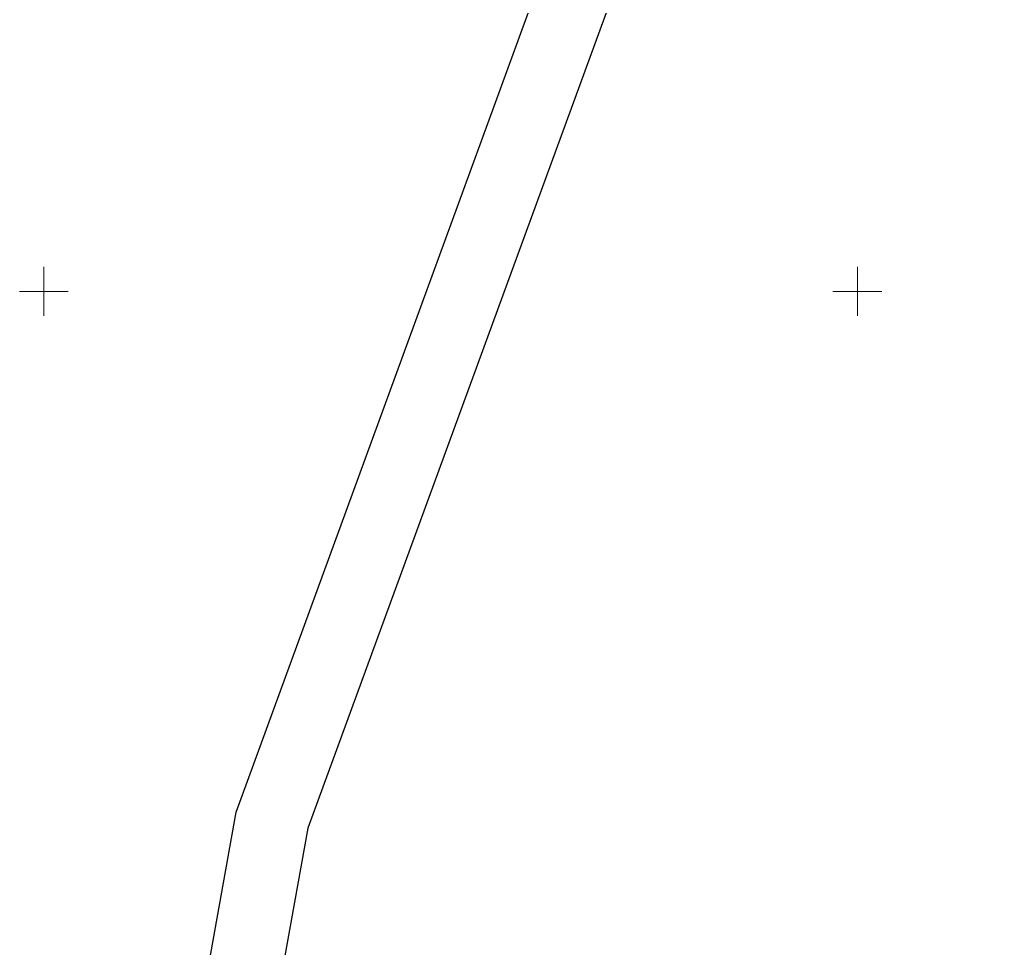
# Model space of a CAD drawing. Extents: x 2208637 to 2213412, y 575334 to 577367.
# Drawn here: x 2210948.5 to 2211008.1, y 576659.6 to 576716.7 of the extents above; entities that cross this region are included whole.
import ezdxf

# ---------------------------------------------------------------- set-up
doc = ezdxf.new("R2010")
doc.units = 0
doc.header["$LTSCALE"] = 0.5
doc.layers.get('0').update_dxf_attribs({"lineweight": 25})
doc.layers.add('ИИ_ГРАНИЦЫ_ЗЕМЛЕПОЛЬЗОВАТЕЛЕЙ', color=7, linetype='Continuous', lineweight=25)
doc.layers.add('ИИ_КООРДИНАТНАЯ_СЕТКА', color=3, linetype='Continuous', lineweight=25)
doc.styles.add('D431', font='', dxfattribs={"height": 1})
doc.styles.get('D431').set_extended_font_data('D431', italic=True)
doc.linetypes.add('2000_485_1', pattern='A,34.5,[1,Topography.shx,S=1.5,R=120,X=0.5,Y=-0.87],-0.01,[1,Topography.shx,S=1.5,R=0,X=-0.25,Y=0.43],0,[3,Topography.shx,S=1,R=0,X=0.5,Y=0],-0.01,[1,Topography.shx,S=1.5,R=60,X=0.5,Y=-0.87],-1,34.5', length=70.02)

# ---------------------------------------------------------------- blocks, each defined once
blk = doc.blocks.new('500_12')
at = {"color": 0, "linetype": 'Continuous', "lineweight": -2, "flags": 128}
for points in [[(0, 3), (0, -3)], [(-3, 0), (3, 0)]]:
    blk.add_lwpolyline(points, dxfattribs=at)
at = {"color": 7, "linetype": 'Continuous', "lineweight": -2, "style": 'D431'}
blk.add_attdef('Вертикальная_подпись', (-0.5, 0.5), '', height=2, rotation=90, dxfattribs=at)
blk.add_attdef('Горизонтальная_подпись', (0.5, 0.5), '', height=2, dxfattribs=at)
blk = doc.blocks.new('P95648205F8AD4F76883F6F04334785')
at = {"color": 0, "linetype": '2000_485_1', "lineweight": -2, "flags": 128}
blk.add_lwpolyline([(2211088.02, 577021.83), (2211092.52, 577021.87), (2211093.17, 576960.04), (2211084.76, 576913.89), (2211051.76, 576838.68), (2211019.43, 576797.83), (2210992.53, 576738.9), (2210966.22, 576667.03), (2210959.17, 576627.94), (2210954.71, 576628.37), (2210961.83, 576668.02), (2210988.33, 576740.53), (2211015.45, 576799.94), (2211047.76, 576840.76), (2211080.38, 576914.96), (2211088.67, 576960.21)], close=True, dxfattribs=at)
at = {"color": 0, "lineweight": -2, "flags": 1}
for tag in ['Адрес (местоположение) участка', 'Дата постановки на учет', 'Тип объекта', 'Статус записи о ЗУ по справочнику', 'Кадастровый номер, обозначение, учетный номер объекта', 'Кадастровый номер квартала', 'Вид разрешенного использования по классификатору', 'Площадь, кв.м', 'Категория земель', 'Вид использования по документу', 'Кадастровая стоимость']:
    blk.add_attdef(tag, (0, 0), '', height=0.2, dxfattribs=at)

msp = doc.modelspace()

# ---------------------------------------------------------------- block references
at = {"layer": 'ИИ_ГРАНИЦЫ_ЗЕМЛЕПОЛЬЗОВАТЕЛЕЙ'}
msp.add_blockref('P95648205F8AD4F76883F6F04334785', (0, 0), dxfattribs=at)
at = {"layer": 'ИИ_КООРДИНАТНАЯ_СЕТКА', "color": 3, "lineweight": 20, "xscale": 0.5, "yscale": 0.5, "zscale": 0.5}
for p in [(2210950, 576700), (2211000, 576700)]:
    msp.add_blockref('500_12', p, dxfattribs=at)

doc.saveas('drawing.dxf')
